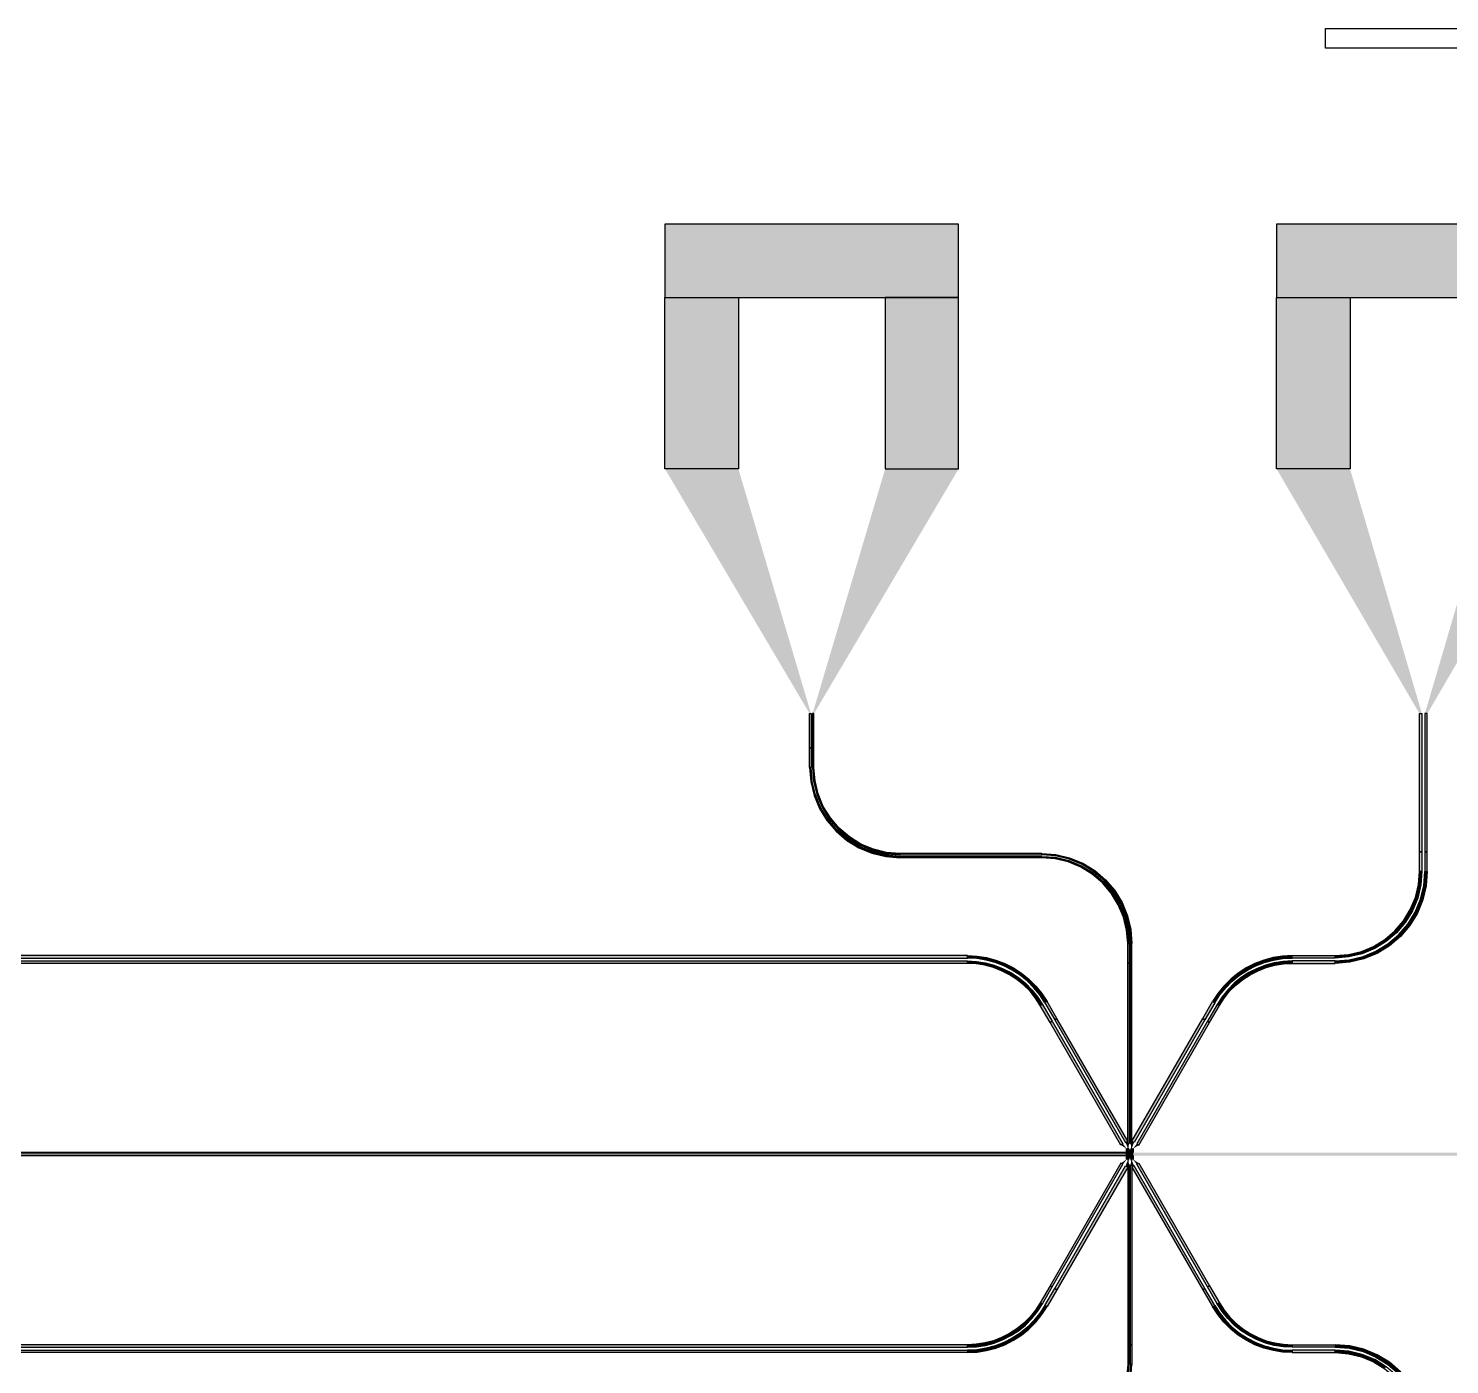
# Model space of a CAD drawing. Extents: x -200 to 7200, y -200 to 2100.
# Drawn here: x 2074 to 3527, y 735 to 2100 of the extents above; entities that cross this region are included whole.
import ezdxf

# ---------------------------------------------------------------- set-up
doc = ezdxf.new("R2010")
doc.units = 0
doc.layers.add('GAP', color=1, linetype='continuous')
doc.layers.add('PIN', color=3, linetype='continuous')

# ---------------------------------------------------------------- blocks, each defined once
blk = doc.blocks.new('YGGDRASILV2R0C2GAP')
for points in [[(686, 948.5), (3196.5, 948.5), (3196.5, 951.5), (686, 951.5), (686, 948.5)], [(3196.5, 948.5), (3196.8, 948.5), (3196.8, 951.5), (3196.5, 951.5), (3196.5, 948.5)], [(3201.5, 950), (3201.4, 951.7), (3200.9, 953.1), (3200.3, 953.9), (3199.7, 953.9), (3199.1, 953.1), (3198.6, 951.7), (3198.5, 950), (3198.6, 948.3), (3199.1, 946.9), (3199.7, 946.1), (3200.3, 946.1), (3200.9, 946.9), (3201.4, 948.3), (3201.5, 950)], [(3199.5, 948.5), (3200.5, 948.5), (3200.5, 951.5), (3199.5, 951.5), (3199.5, 948.5)]]:
    blk.add_lwpolyline(points)
for points in [[(686, 948.5), (3196.5, 948.5), (686, 951.5), (3196.5, 951.5)], [(3196.5, 948.5), (3196.8, 948.5), (3196.5, 951.5), (3196.8, 951.5)], [(3196.8, 950), (3199.5, 950), (3196.8, 951.5), (3199.5, 951.5)], [(3196.8, 950), (3199.5, 950), (3196.8, 948.5), (3199.5, 948.5)], [(3199.5, 948.5), (3200.5, 948.5), (3199.5, 951.5), (3200.5, 951.5)], [(3200.5, 950), (3203.3, 950), (3200.5, 951.5), (3203.3, 951.5)], [(3200.5, 950), (3203.3, 950), (3200.5, 948.5), (3203.3, 948.5)], [(3203.3, 947.9), (3203.5, 947.9), (3203.3, 952.1), (3203.5, 952.1)], [(4126.6, 951.5), (3203.5, 951.5), (4126.6, 948.5), (3203.5, 948.5)]]:
    blk.add_solid(points)
blk = doc.blocks.new('YGGDRASILV2R0C2PIN')
for points in [[(686, 949), (3196.5, 949), (3196.5, 951), (686, 951), (686, 949)], [(3196.5, 949.9), (3196.8, 949.9), (3196.8, 950.1), (3196.5, 950.1), (3196.5, 949.9)], [(3201, 950.4), (3200.9, 951.7), (3200.6, 952.7), (3200.2, 953.3), (3199.8, 953.3), (3199.4, 952.7), (3199.1, 951.7), (3199, 950.4), (3199.5, 950.4), (3199.6, 951), (3199.7, 951.6), (3199.9, 951.9), (3200.1, 951.9), (3200.3, 951.6), (3200.4, 951), (3200.5, 950.4), (3201, 950.4)], [(3201, 949.6), (3200.9, 948.3), (3200.6, 947.3), (3200.2, 946.7), (3199.8, 946.7), (3199.4, 947.3), (3199.1, 948.3), (3199, 949.6), (3199.5, 949.6), (3199.6, 949), (3199.7, 948.4), (3199.9, 948.1), (3200.1, 948.1), (3200.3, 948.4), (3200.4, 949), (3200.5, 949.6), (3201, 949.6)], [(3199.5, 949.9), (3200.5, 949.9), (3200.5, 950.1), (3199.5, 950.1), (3199.5, 949.9)], [(3200.2, 950), (3200.1, 950.6), (3200.1, 951.1), (3200, 951.4), (3200, 951.4), (3199.9, 951.1), (3199.9, 950.6), (3199.8, 950), (3199.9, 949.4), (3199.9, 948.9), (3200, 948.6), (3200, 948.6), (3200.1, 948.9), (3200.1, 949.4), (3200.2, 950)]]:
    blk.add_lwpolyline(points)
for points in [[(686, 949), (3196.5, 949), (686, 951), (3196.5, 951)], [(3196.5, 949.9), (3196.8, 949.9), (3196.5, 950.1), (3196.8, 950.1)], [(3196.8, 950.4), (3199.5, 950.4), (3196.8, 951), (3199.5, 951)], [(3196.8, 950), (3199.5, 950), (3196.8, 950.1), (3199.5, 950.1)], [(3196.8, 950), (3199.5, 950), (3196.8, 949.9), (3199.5, 949.9)], [(3196.8, 949.6), (3199.5, 949.6), (3196.8, 949), (3199.5, 949)], [(3199.5, 949.9), (3200.5, 949.9), (3199.5, 950.1), (3200.5, 950.1)], [(3200.5, 950.4), (3203.3, 950.4), (3200.5, 951), (3203.3, 951)], [(3200.5, 950), (3203.3, 950), (3200.5, 950.1), (3203.3, 950.1)], [(3200.5, 950), (3203.3, 950), (3200.5, 949.9), (3203.3, 949.9)], [(3200.5, 949.6), (3203.3, 949.6), (3200.5, 949), (3203.3, 949)], [(3203.3, 950.4), (3203.5, 950.4), (3203.3, 951), (3203.5, 951)], [(3203.3, 949.6), (3203.5, 949.6), (3203.3, 949), (3203.5, 949)], [(4126.6, 950.2), (3203.5, 950.2), (4126.6, 951), (3203.5, 951)], [(4126.6, 949.7), (3203.5, 949.7), (4126.6, 949), (3203.5, 949)]]:
    blk.add_solid(points)
blk = doc.blocks.new('YGGDRASILV2R0C2')
for points in [[(2725, 1900), (2725, 1825), (3025, 1825), (3025, 1900), (2725, 1900)], [(3350, 1900), (3350, 1825), (3650, 1825), (3650, 1900), (3350, 1900)], [(2800, 1825), (2800, 1650), (2725, 1650), (2725, 1825), (2800, 1825)], [(2950, 1825), (2950, 1650), (3025, 1650), (3025, 1825), (2950, 1825)], [(3425, 1825), (3425, 1650), (3350, 1650), (3350, 1825), (3425, 1825)], [(2874.2, 1400), (2874.2, 1365), (2872.8, 1365), (2872.8, 1400), (2874.2, 1400)], [(2875.8, 1400), (2875.8, 1365), (2877.2, 1365), (2877.2, 1400), (2875.8, 1400)], [(3498.5, 1400), (3498.5, 1258.8), (3496, 1258.8), (3496, 1400), (3498.5, 1400)], [(3501.5, 1400), (3501.5, 1258.8), (3504, 1258.8), (3504, 1400), (3501.5, 1400)], [(2874.2, 1365), (2874.2, 1345), (2872.8, 1345), (2872.8, 1365), (2874.2, 1365)], [(2875.8, 1365), (2875.8, 1345), (2877.2, 1345), (2877.2, 1365), (2875.8, 1365)], [(2872.8, 1345), (2873.9, 1330.6), (2877.3, 1316.5), (2882.8, 1303.1), (2890.4, 1290.8), (2899.8, 1279.8), (2910.8, 1270.4), (2923.1, 1262.8), (2936.5, 1257.3), (2950.6, 1253.9), (2965, 1252.8), (2965, 1254.2), (2950.8, 1255.4), (2937, 1258.7), (2923.8, 1264.1), (2911.7, 1271.6), (2900.8, 1280.8), (2891.6, 1291.7), (2884.1, 1303.8), (2878.7, 1317), (2875.4, 1330.8), (2874.2, 1345), (2872.8, 1345)], [(2875.8, 1345), (2876.8, 1331), (2880.1, 1317.4), (2885.5, 1304.5), (2892.8, 1292.5), (2901.9, 1281.9), (2912.5, 1272.8), (2924.5, 1265.5), (2937.4, 1260.1), (2951, 1256.8), (2965, 1255.8), (2965, 1257.2), (2951.3, 1258.3), (2937.9, 1261.5), (2925.2, 1266.8), (2913.4, 1274), (2903, 1283), (2894, 1293.4), (2886.8, 1305.2), (2881.5, 1317.9), (2878.3, 1331.3), (2877.2, 1345), (2875.8, 1345)], [(2965, 1255.8), (3110, 1255.8), (3110, 1257.2), (2965, 1257.2), (2965, 1255.8)], [(2965, 1254.2), (3110, 1254.2), (3110, 1252.8), (2965, 1252.8), (2965, 1254.2)], [(3110, 1257.2), (3124.4, 1256.1), (3138.5, 1252.7), (3151.9, 1247.2), (3164.2, 1239.6), (3175.2, 1230.2), (3184.6, 1219.2), (3192.2, 1206.9), (3197.7, 1193.5), (3201.1, 1179.4), (3202.2, 1165), (3200.8, 1165), (3199.6, 1179.2), (3196.3, 1193), (3190.9, 1206.2), (3183.4, 1218.3), (3174.2, 1229.2), (3163.3, 1238.4), (3151.2, 1245.9), (3138, 1251.3), (3124.2, 1254.6), (3110, 1255.8), (3110, 1257.2)], [(3110, 1254.2), (3124, 1253.2), (3137.6, 1249.9), (3150.5, 1244.5), (3162.5, 1237.2), (3173.1, 1228.1), (3182.2, 1217.5), (3189.5, 1205.5), (3194.9, 1192.6), (3198.2, 1179), (3199.2, 1165), (3197.8, 1165), (3196.7, 1178.7), (3193.5, 1192.1), (3188.2, 1204.8), (3181, 1216.6), (3172, 1227), (3161.6, 1236), (3149.8, 1243.2), (3137.1, 1248.5), (3123.7, 1251.7), (3110, 1252.8), (3110, 1254.2)], [(3498.5, 1258.8), (3498.5, 1238.8), (3496, 1238.8), (3496, 1258.8), (3498.5, 1258.8)], [(3501.5, 1258.8), (3501.5, 1238.8), (3504, 1238.8), (3504, 1258.8), (3501.5, 1258.8)], [(3504, 1238.8), (3502.8, 1224.1), (3499.4, 1209.7), (3493.8, 1196.1), (3486, 1183.5), (3476.5, 1172.3), (3465.3, 1162.7), (3452.7, 1155), (3439, 1149.4), (3424.7, 1146), (3410, 1144.8), (3410, 1147.3), (3424.3, 1148.4), (3438.3, 1151.8), (3451.5, 1157.3), (3463.8, 1164.8), (3474.7, 1174.1), (3484, 1185), (3491.5, 1197.3), (3497, 1210.5), (3500.4, 1224.5), (3501.5, 1238.8), (3504, 1238.8)], [(3498.5, 1238.8), (3497.4, 1225), (3494.2, 1211.4), (3488.9, 1198.6), (3481.6, 1186.8), (3472.6, 1176.2), (3462, 1167.2), (3450.2, 1159.9), (3437.3, 1154.6), (3423.8, 1151.4), (3410, 1150.3), (3410, 1152.8), (3423.5, 1153.9), (3436.6, 1157), (3449, 1162.2), (3460.5, 1169.2), (3470.8, 1178), (3479.6, 1188.2), (3486.6, 1199.8), (3491.8, 1212.2), (3494.9, 1225.3), (3496, 1238.8), (3498.5, 1238.8)], [(3199.2, 1165), (3199.2, 1145), (3197.8, 1145), (3197.8, 1165), (3199.2, 1165)], [(3200.8, 1165), (3200.8, 1145), (3202.2, 1145), (3202.2, 1165), (3200.8, 1165)], [(1090, 1150.3), (3034, 1150.3), (3034, 1152.8), (1090, 1152.8), (1090, 1150.3)], [(1090, 1147.3), (3034, 1147.3), (3034, 1144.8), (1090, 1144.8), (1090, 1147.3)], [(3034, 1152.8), (3043.9, 1152.3), (3053.6, 1150.7), (3063.1, 1148.2), (3072.3, 1144.7), (3081, 1140.2), (3089.3, 1134.8), (3096.9, 1128.7), (3103.9, 1121.7), (3110.1, 1114), (3115.5, 1105.8), (3113.3, 1104.5), (3108.1, 1112.6), (3102, 1120), (3095.3, 1126.8), (3087.8, 1132.8), (3079.8, 1138), (3071.3, 1142.4), (3062.3, 1145.8), (3053.1, 1148.3), (3043.6, 1149.8), (3034, 1150.3), (3034, 1152.8)], [(3034, 1147.3), (3043.3, 1146.8), (3052.4, 1145.4), (3061.4, 1143), (3070, 1139.6), (3078.3, 1135.4), (3086.1, 1130.4), (3093.3, 1124.6), (3099.8, 1118), (3105.6, 1110.8), (3110.7, 1103), (3108.5, 1101.8), (3103.6, 1109.3), (3098, 1116.3), (3091.6, 1122.7), (3084.6, 1128.4), (3077, 1133.3), (3069, 1137.4), (3060.6, 1140.6), (3051.9, 1142.9), (3043, 1144.3), (3034, 1144.8), (3034, 1147.3)], [(3366, 1152.8), (3356.1, 1152.3), (3346.4, 1150.7), (3336.9, 1148.2), (3327.7, 1144.7), (3319, 1140.2), (3310.7, 1134.8), (3303.1, 1128.7), (3296.1, 1121.7), (3289.9, 1114), (3284.5, 1105.8), (3286.7, 1104.5), (3291.9, 1112.6), (3298, 1120), (3304.7, 1126.8), (3312.2, 1132.8), (3320.2, 1138), (3328.7, 1142.4), (3337.7, 1145.8), (3346.9, 1148.3), (3356.4, 1149.8), (3366, 1150.3), (3366, 1152.8)], [(3366, 1147.3), (3356.7, 1146.8), (3347.6, 1145.4), (3338.6, 1143), (3330, 1139.6), (3321.7, 1135.4), (3313.9, 1130.4), (3306.7, 1124.6), (3300.2, 1118), (3294.4, 1110.8), (3289.3, 1103), (3291.5, 1101.8), (3296.4, 1109.3), (3302, 1116.3), (3308.4, 1122.7), (3315.4, 1128.4), (3323, 1133.3), (3331, 1137.4), (3339.4, 1140.6), (3348.1, 1142.9), (3357, 1144.3), (3366, 1144.8), (3366, 1147.3)], [(3410, 1150.3), (3366, 1150.3), (3366, 1152.8), (3410, 1152.8), (3410, 1150.3)], [(3410, 1147.3), (3366, 1147.3), (3366, 1144.8), (3410, 1144.8), (3410, 1147.3)], [(3199.2, 1145), (3199.2, 960.8), (3197.8, 960.8), (3197.8, 1145), (3199.2, 1145)], [(3200.8, 1145), (3200.8, 960.8), (3202.2, 960.8), (3202.2, 1145), (3200.8, 1145)], [(3113.3, 1104.5), (3123.3, 1087.2), (3125.5, 1088.5), (3115.5, 1105.8), (3113.3, 1104.5)], [(3286.7, 1104.5), (3276.7, 1087.2), (3274.5, 1088.5), (3284.5, 1105.8), (3286.7, 1104.5)], [(3110.7, 1103), (3120.7, 1085.7), (3118.5, 1084.5), (3108.5, 1101.8), (3110.7, 1103)], [(3289.3, 1103), (3279.3, 1085.7), (3281.5, 1084.5), (3291.5, 1101.8), (3289.3, 1103)], [(3120.7, 1085.7), (3193, 960.4), (3190.9, 959.2), (3118.5, 1084.5), (3120.7, 1085.7)], [(3123.3, 1087.2), (3195.6, 961.9), (3197.8, 963.2), (3125.5, 1088.5), (3123.3, 1087.2)], [(3276.7, 1087.2), (3204.4, 961.9), (3202.2, 963.2), (3274.5, 1088.5), (3276.7, 1087.2)], [(3279.3, 1085.7), (3207, 960.4), (3209.1, 959.2), (3281.5, 1084.5), (3279.3, 1085.7)], [(3196.7, 955.6), (3196.7, 955.4), (3196.5, 955.4), (3196.5, 955.5), (3196.7, 955.6)], [(3196.7, 955.4), (3196.7, 951.5), (3196.5, 951.5), (3196.5, 955.4), (3196.7, 955.4)], [(3196.7, 944.6), (3196.7, 948.5), (3196.5, 948.5), (3196.5, 944.6), (3196.7, 944.6)], [(3196.7, 944.4), (3196.7, 944.6), (3196.5, 944.6), (3196.5, 944.5), (3196.7, 944.4)], [(3198.2, 956.5), (3198.5, 955.4), (3198.2, 955.4), (3198, 956.3), (3198.2, 956.5)], [(3198.2, 943.5), (3198.5, 944.6), (3198.2, 944.6), (3198, 943.7), (3198.2, 943.5)], [(3198.5, 955.8), (3198.5, 951.5), (3198.2, 951.5), (3198.2, 955.8), (3198.5, 955.8)], [(3198.2, 955.4), (3198.2, 951.5), (3198.5, 951.5), (3198.5, 955.4), (3198.2, 955.4)], [(3198.5, 944.2), (3198.5, 948.5), (3198.2, 948.5), (3198.2, 944.2), (3198.5, 944.2)], [(3198.2, 944.6), (3198.2, 948.5), (3198.5, 948.5), (3198.5, 944.6), (3198.2, 944.6)], [(3201.8, 956.5), (3201.5, 955.4), (3201.8, 955.4), (3202, 956.3), (3201.8, 956.5)], [(3201.5, 955.8), (3201.5, 951.5), (3201.8, 951.5), (3201.8, 955.8), (3201.5, 955.8)], [(3201.8, 955.4), (3201.8, 951.5), (3201.5, 951.5), (3201.5, 955.4), (3201.8, 955.4)], [(3201.5, 944.2), (3201.5, 948.5), (3201.8, 948.5), (3201.8, 944.2), (3201.5, 944.2)], [(3201.8, 944.6), (3201.8, 948.5), (3201.5, 948.5), (3201.5, 944.6), (3201.8, 944.6)], [(3201.8, 943.5), (3201.5, 944.6), (3201.8, 944.6), (3202, 943.7), (3201.8, 943.5)], [(3203.3, 955.6), (3203.3, 955.4), (3203.5, 955.4), (3203.5, 955.5), (3203.3, 955.6)], [(3203.3, 955.4), (3203.3, 951.5), (3203.5, 951.5), (3203.5, 955.4), (3203.3, 955.4)], [(3203.3, 944.6), (3203.3, 948.5), (3203.5, 948.5), (3203.5, 944.6), (3203.3, 944.6)], [(3203.3, 944.4), (3203.3, 944.6), (3203.5, 944.6), (3203.5, 944.5), (3203.3, 944.4)], [(3120.7, 814.3), (3193, 939.6), (3190.9, 940.8), (3118.5, 815.5), (3120.7, 814.3)], [(3123.3, 812.8), (3195.6, 938.1), (3197.8, 936.8), (3125.5, 811.5), (3123.3, 812.8)], [(3199.2, 755), (3199.2, 939.2), (3197.8, 939.2), (3197.8, 755), (3199.2, 755)], [(3200.8, 755), (3200.8, 939.2), (3202.2, 939.2), (3202.2, 755), (3200.8, 755)], [(3276.7, 812.8), (3204.4, 938.1), (3202.2, 936.8), (3274.5, 811.5), (3276.7, 812.8)], [(3279.3, 814.3), (3207, 939.6), (3209.1, 940.8), (3281.5, 815.5), (3279.3, 814.3)], [(3110.7, 797), (3120.7, 814.3), (3118.5, 815.5), (3108.5, 798.2), (3110.7, 797)], [(3289.3, 797), (3279.3, 814.3), (3281.5, 815.5), (3291.5, 798.2), (3289.3, 797)], [(3113.3, 795.5), (3123.3, 812.8), (3125.5, 811.5), (3115.5, 794.2), (3113.3, 795.5)], [(3286.7, 795.5), (3276.7, 812.8), (3274.5, 811.5), (3284.5, 794.2), (3286.7, 795.5)], [(3034, 752.7), (3043.3, 753.2), (3052.4, 754.6), (3061.4, 757), (3070, 760.4), (3078.3, 764.6), (3086.1, 769.6), (3093.3, 775.4), (3099.8, 782), (3105.6, 789.2), (3110.7, 797), (3108.5, 798.2), (3103.6, 790.7), (3098, 783.7), (3091.6, 777.3), (3084.6, 771.6), (3077, 766.7), (3069, 762.6), (3060.6, 759.4), (3051.9, 757.1), (3043, 755.7), (3034, 755.2), (3034, 752.7)], [(3034, 747.2), (3043.9, 747.7), (3053.6, 749.3), (3063.1, 751.8), (3072.3, 755.3), (3081, 759.8), (3089.3, 765.2), (3096.9, 771.3), (3103.9, 778.3), (3110.1, 786), (3115.5, 794.2), (3113.3, 795.5), (3108.1, 787.4), (3102, 780), (3095.3, 773.2), (3087.8, 767.2), (3079.8, 762), (3071.3, 757.6), (3062.3, 754.2), (3053.1, 751.7), (3043.6, 750.2), (3034, 749.7), (3034, 747.2)], [(3366, 747.2), (3356.1, 747.7), (3346.4, 749.3), (3336.9, 751.8), (3327.7, 755.3), (3319, 759.8), (3310.7, 765.2), (3303.1, 771.3), (3296.1, 778.3), (3289.9, 786), (3284.5, 794.2), (3286.7, 795.5), (3291.9, 787.4), (3298, 780), (3304.7, 773.2), (3312.2, 767.2), (3320.2, 762), (3328.7, 757.6), (3337.7, 754.2), (3346.9, 751.7), (3356.4, 750.2), (3366, 749.7), (3366, 747.2)], [(3366, 752.7), (3356.7, 753.2), (3347.6, 754.6), (3338.6, 757), (3330, 760.4), (3321.7, 764.6), (3313.9, 769.6), (3306.7, 775.4), (3300.2, 782), (3294.4, 789.2), (3289.3, 797), (3291.5, 798.2), (3296.4, 790.7), (3302, 783.7), (3308.4, 777.3), (3315.4, 771.6), (3323, 766.7), (3331, 762.6), (3339.4, 759.4), (3348.1, 757.1), (3357, 755.7), (3366, 755.2), (3366, 752.7)], [(1090, 752.7), (3034, 752.7), (3034, 755.2), (1090, 755.2), (1090, 752.7)], [(3410, 752.7), (3366, 752.7), (3366, 755.2), (3410, 755.2), (3410, 752.7)], [(3504, 661.2), (3502.8, 675.9), (3499.4, 690.3), (3493.8, 703.9), (3486, 716.5), (3476.5, 727.7), (3465.3, 737.3), (3452.7, 745), (3439, 750.6), (3424.7, 754), (3410, 755.2), (3410, 752.7), (3424.3, 751.6), (3438.3, 748.2), (3451.5, 742.7), (3463.8, 735.2), (3474.7, 725.9), (3484, 715), (3491.5, 702.7), (3497, 689.5), (3500.4, 675.5), (3501.5, 661.2), (3504, 661.2)], [(1090, 749.7), (3034, 749.7), (3034, 747.2), (1090, 747.2), (1090, 749.7)], [(3199.2, 735), (3199.2, 755), (3197.8, 755), (3197.8, 735), (3199.2, 735)], [(3200.8, 735), (3200.8, 755), (3202.2, 755), (3202.2, 735), (3200.8, 735)], [(3410, 749.7), (3366, 749.7), (3366, 747.2), (3410, 747.2), (3410, 749.7)], [(3498.5, 661.2), (3497.4, 675), (3494.2, 688.6), (3488.9, 701.4), (3481.6, 713.2), (3472.6, 723.8), (3462, 732.8), (3450.2, 740.1), (3437.3, 745.4), (3423.8, 748.6), (3410, 749.7), (3410, 747.2), (3423.5, 746.1), (3436.6, 743), (3449, 737.8), (3460.5, 730.8), (3470.8, 722), (3479.6, 711.8), (3486.6, 700.2), (3491.8, 687.8), (3494.9, 674.7), (3496, 661.2), (3498.5, 661.2)], [(3110, 642.8), (3124.4, 643.9), (3138.5, 647.3), (3151.9, 652.8), (3164.2, 660.4), (3175.2, 669.8), (3184.6, 680.8), (3192.2, 693.1), (3197.7, 706.5), (3201.1, 720.6), (3202.2, 735), (3200.8, 735), (3199.6, 720.8), (3196.3, 707), (3190.9, 693.8), (3183.4, 681.7), (3174.2, 670.8), (3163.3, 661.6), (3151.2, 654.1), (3138, 648.7), (3124.2, 645.4), (3110, 644.2), (3110, 642.8)], [(3110, 645.8), (3124, 646.8), (3137.6, 650.1), (3150.5, 655.5), (3162.5, 662.8), (3173.1, 671.9), (3182.2, 682.5), (3189.5, 694.5), (3194.9, 707.4), (3198.2, 721), (3199.2, 735), (3197.8, 735), (3196.7, 721.3), (3193.5, 707.9), (3188.2, 695.2), (3181, 683.4), (3172, 673), (3161.6, 664), (3149.8, 656.8), (3137.1, 651.5), (3123.7, 648.3), (3110, 647.2), (3110, 645.8)]]:
    blk.add_lwpolyline(points)
for points in [[(2725, 1900), (2725, 1825), (3025, 1900), (3025, 1825)], [(3350, 1900), (3350, 1825), (3650, 1900), (3650, 1825)], [(2800, 1825), (2800, 1650), (2725, 1825), (2725, 1650)], [(2950, 1825), (2950, 1650), (3025, 1825), (3025, 1650)], [(3425, 1825), (3425, 1650), (3350, 1825), (3350, 1650)], [(2800, 1650), (2874.2, 1400), (2725, 1650), (2872.8, 1400)], [(2950, 1650), (2875.8, 1400), (3025, 1650), (2877.2, 1400)], [(3425, 1650), (3498.5, 1400), (3350, 1650), (3496, 1400)], [(3575, 1650), (3501.5, 1400), (3650, 1650), (3504, 1400)], [(2874.2, 1400), (2874.2, 1365), (2872.8, 1400), (2872.8, 1365)], [(2875.8, 1400), (2875.8, 1365), (2877.2, 1400), (2877.2, 1365)], [(3498.5, 1400), (3498.5, 1258.8), (3496, 1400), (3496, 1258.8)], [(3501.5, 1400), (3501.5, 1258.8), (3504, 1400), (3504, 1258.8)], [(2874.2, 1365), (2874.2, 1345), (2872.8, 1365), (2872.8, 1345)], [(2875.8, 1365), (2875.8, 1345), (2877.2, 1365), (2877.2, 1345)], [(2874.2, 1345), (2872.8, 1345), (2875.4, 1330.8), (2873.9, 1330.6)], [(2877.2, 1345), (2875.8, 1345), (2878.3, 1331.3), (2876.8, 1331)], [(2875.4, 1330.8), (2873.9, 1330.6), (2878.7, 1317), (2877.3, 1316.5)], [(2878.3, 1331.3), (2876.8, 1331), (2881.5, 1317.9), (2880.1, 1317.4)], [(2878.7, 1317), (2877.3, 1316.5), (2884.1, 1303.8), (2882.8, 1303.1)], [(2881.5, 1317.9), (2880.1, 1317.4), (2886.8, 1305.2), (2885.5, 1304.5)], [(2884.1, 1303.8), (2882.8, 1303.1), (2891.6, 1291.7), (2890.4, 1290.8)], [(2886.8, 1305.2), (2885.5, 1304.5), (2894, 1293.4), (2892.8, 1292.5)], [(2894, 1293.4), (2892.8, 1292.5), (2903, 1283), (2901.9, 1281.9)], [(2891.6, 1291.7), (2890.4, 1290.8), (2900.8, 1280.8), (2899.8, 1279.8)], [(2900.8, 1280.8), (2899.8, 1279.8), (2911.7, 1271.6), (2910.8, 1270.4)], [(2903, 1283), (2901.9, 1281.9), (2913.4, 1274), (2912.5, 1272.8)], [(2911.7, 1271.6), (2910.8, 1270.4), (2923.8, 1264.1), (2923.1, 1262.8)], [(2913.4, 1274), (2912.5, 1272.8), (2925.2, 1266.8), (2924.5, 1265.5)], [(2923.8, 1264.1), (2923.1, 1262.8), (2937, 1258.7), (2936.5, 1257.3)], [(2925.2, 1266.8), (2924.5, 1265.5), (2937.9, 1261.5), (2937.4, 1260.1)], [(2937, 1258.7), (2936.5, 1257.3), (2950.8, 1255.4), (2950.6, 1253.9)], [(2937.9, 1261.5), (2937.4, 1260.1), (2951.3, 1258.3), (2951, 1256.8)], [(2950.8, 1255.4), (2950.6, 1253.9), (2965, 1254.2), (2965, 1252.8)], [(2951.3, 1258.3), (2951, 1256.8), (2965, 1257.2), (2965, 1255.8)], [(2965, 1255.8), (3110, 1255.8), (2965, 1257.2), (3110, 1257.2)], [(2965, 1254.2), (3110, 1254.2), (2965, 1252.8), (3110, 1252.8)], [(3110, 1255.8), (3110, 1257.2), (3124.2, 1254.6), (3124.4, 1256.1)], [(3110, 1252.8), (3110, 1254.2), (3123.7, 1251.7), (3124, 1253.2)], [(3123.7, 1251.7), (3124, 1253.2), (3137.1, 1248.5), (3137.6, 1249.9)], [(3124.2, 1254.6), (3124.4, 1256.1), (3138, 1251.3), (3138.5, 1252.7)], [(3137.1, 1248.5), (3137.6, 1249.9), (3149.8, 1243.2), (3150.5, 1244.5)], [(3138, 1251.3), (3138.5, 1252.7), (3151.2, 1245.9), (3151.9, 1247.2)], [(3498.5, 1258.8), (3498.5, 1238.8), (3496, 1258.8), (3496, 1238.8)], [(3501.5, 1258.8), (3501.5, 1238.8), (3504, 1258.8), (3504, 1238.8)], [(3149.8, 1243.2), (3150.5, 1244.5), (3161.6, 1236), (3162.5, 1237.2)], [(3151.2, 1245.9), (3151.9, 1247.2), (3163.3, 1238.4), (3164.2, 1239.6)], [(3161.6, 1236), (3162.5, 1237.2), (3172, 1227), (3173.1, 1228.1)], [(3163.3, 1238.4), (3164.2, 1239.6), (3174.2, 1229.2), (3175.2, 1230.2)], [(3496, 1238.8), (3498.5, 1238.8), (3494.9, 1225.3), (3497.4, 1225)], [(3501.5, 1238.8), (3504, 1238.8), (3500.4, 1224.5), (3502.8, 1224.1)], [(3172, 1227), (3173.1, 1228.1), (3181, 1216.6), (3182.2, 1217.5)], [(3174.2, 1229.2), (3175.2, 1230.2), (3183.4, 1218.3), (3184.6, 1219.2)], [(3494.9, 1225.3), (3497.4, 1225), (3491.8, 1212.2), (3494.2, 1211.4)], [(3500.4, 1224.5), (3502.8, 1224.1), (3497, 1210.5), (3499.4, 1209.7)], [(3181, 1216.6), (3182.2, 1217.5), (3188.2, 1204.8), (3189.5, 1205.5)], [(3183.4, 1218.3), (3184.6, 1219.2), (3190.9, 1206.2), (3192.2, 1206.9)], [(3188.2, 1204.8), (3189.5, 1205.5), (3193.5, 1192.1), (3194.9, 1192.6)], [(3190.9, 1206.2), (3192.2, 1206.9), (3196.3, 1193), (3197.7, 1193.5)], [(3491.8, 1212.2), (3494.2, 1211.4), (3486.6, 1199.8), (3488.9, 1198.6)], [(3497, 1210.5), (3499.4, 1209.7), (3491.5, 1197.3), (3493.8, 1196.1)], [(3193.5, 1192.1), (3194.9, 1192.6), (3196.7, 1178.7), (3198.2, 1179)], [(3196.3, 1193), (3197.7, 1193.5), (3199.6, 1179.2), (3201.1, 1179.4)], [(3486.6, 1199.8), (3488.9, 1198.6), (3479.6, 1188.2), (3481.6, 1186.8)], [(3491.5, 1197.3), (3493.8, 1196.1), (3484, 1185), (3486, 1183.5)], [(3196.7, 1178.7), (3198.2, 1179), (3197.8, 1165), (3199.2, 1165)], [(3199.6, 1179.2), (3201.1, 1179.4), (3200.8, 1165), (3202.2, 1165)], [(3470.8, 1178), (3472.6, 1176.2), (3460.5, 1169.2), (3462, 1167.2)], [(3479.6, 1188.2), (3481.6, 1186.8), (3470.8, 1178), (3472.6, 1176.2)], [(3484, 1185), (3486, 1183.5), (3474.7, 1174.1), (3476.5, 1172.3)], [(3199.2, 1165), (3199.2, 1145), (3197.8, 1165), (3197.8, 1145)], [(3200.8, 1165), (3200.8, 1145), (3202.2, 1165), (3202.2, 1145)], [(3449, 1162.2), (3450.2, 1159.9), (3436.6, 1157), (3437.3, 1154.6)], [(3460.5, 1169.2), (3462, 1167.2), (3449, 1162.2), (3450.2, 1159.9)], [(3463.8, 1164.8), (3465.3, 1162.7), (3451.5, 1157.3), (3452.7, 1155)], [(3474.7, 1174.1), (3476.5, 1172.3), (3463.8, 1164.8), (3465.3, 1162.7)], [(1090, 1150.3), (3034, 1150.3), (1090, 1152.8), (3034, 1152.8)], [(1090, 1147.3), (3034, 1147.3), (1090, 1144.8), (3034, 1144.8)], [(3034, 1150.3), (3034, 1152.8), (3043.6, 1149.8), (3043.9, 1152.3)], [(3034, 1144.8), (3034, 1147.3), (3043, 1144.3), (3043.3, 1146.8)], [(3043.6, 1149.8), (3043.9, 1152.3), (3053.1, 1148.3), (3053.6, 1150.7)], [(3053.1, 1148.3), (3053.6, 1150.7), (3062.3, 1145.8), (3063.1, 1148.2)], [(3062.3, 1145.8), (3063.1, 1148.2), (3071.3, 1142.4), (3072.3, 1144.7)], [(3337.7, 1145.8), (3336.9, 1148.2), (3328.7, 1142.4), (3327.7, 1144.7)], [(3346.9, 1148.3), (3346.4, 1150.7), (3337.7, 1145.8), (3336.9, 1148.2)], [(3356.4, 1149.8), (3356.1, 1152.3), (3346.9, 1148.3), (3346.4, 1150.7)], [(3366, 1150.3), (3366, 1152.8), (3356.4, 1149.8), (3356.1, 1152.3)], [(3366, 1144.8), (3366, 1147.3), (3357, 1144.3), (3356.7, 1146.8)], [(3410, 1150.3), (3366, 1150.3), (3410, 1152.8), (3366, 1152.8)], [(3410, 1147.3), (3366, 1147.3), (3410, 1144.8), (3366, 1144.8)], [(3423.5, 1153.9), (3423.8, 1151.4), (3410, 1152.8), (3410, 1150.3)], [(3424.3, 1148.4), (3424.7, 1146), (3410, 1147.3), (3410, 1144.8)], [(3436.6, 1157), (3437.3, 1154.6), (3423.5, 1153.9), (3423.8, 1151.4)], [(3438.3, 1151.8), (3439, 1149.4), (3424.3, 1148.4), (3424.7, 1146)], [(3451.5, 1157.3), (3452.7, 1155), (3438.3, 1151.8), (3439, 1149.4)], [(3043, 1144.3), (3043.3, 1146.8), (3051.9, 1142.9), (3052.4, 1145.4)], [(3051.9, 1142.9), (3052.4, 1145.4), (3060.6, 1140.6), (3061.4, 1143)], [(3060.6, 1140.6), (3061.4, 1143), (3069, 1137.4), (3070, 1139.6)], [(3069, 1137.4), (3070, 1139.6), (3077, 1133.3), (3078.3, 1135.4)], [(3071.3, 1142.4), (3072.3, 1144.7), (3079.8, 1138), (3081, 1140.2)], [(3077, 1133.3), (3078.3, 1135.4), (3084.6, 1128.4), (3086.1, 1130.4)], [(3079.8, 1138), (3081, 1140.2), (3087.8, 1132.8), (3089.3, 1134.8)], [(3087.8, 1132.8), (3089.3, 1134.8), (3095.3, 1126.8), (3096.9, 1128.7)], [(3199.2, 1145), (3199.2, 960.8), (3197.8, 1145), (3197.8, 960.8)], [(3200.8, 1145), (3200.8, 960.8), (3202.2, 1145), (3202.2, 960.8)], [(3312.2, 1132.8), (3310.7, 1134.8), (3304.7, 1126.8), (3303.1, 1128.7)], [(3320.2, 1138), (3319, 1140.2), (3312.2, 1132.8), (3310.7, 1134.8)], [(3323, 1133.3), (3321.7, 1135.4), (3315.4, 1128.4), (3313.9, 1130.4)], [(3328.7, 1142.4), (3327.7, 1144.7), (3320.2, 1138), (3319, 1140.2)], [(3331, 1137.4), (3330, 1139.6), (3323, 1133.3), (3321.7, 1135.4)], [(3339.4, 1140.6), (3338.6, 1143), (3331, 1137.4), (3330, 1139.6)], [(3348.1, 1142.9), (3347.6, 1145.4), (3339.4, 1140.6), (3338.6, 1143)], [(3357, 1144.3), (3356.7, 1146.8), (3348.1, 1142.9), (3347.6, 1145.4)], [(3084.6, 1128.4), (3086.1, 1130.4), (3091.6, 1122.7), (3093.3, 1124.6)], [(3091.6, 1122.7), (3093.3, 1124.6), (3098, 1116.3), (3099.8, 1118)], [(3095.3, 1126.8), (3096.9, 1128.7), (3102, 1120), (3103.9, 1121.7)], [(3102, 1120), (3103.9, 1121.7), (3108.1, 1112.6), (3110.1, 1114)], [(3298, 1120), (3296.1, 1121.7), (3291.9, 1112.6), (3289.9, 1114)], [(3304.7, 1126.8), (3303.1, 1128.7), (3298, 1120), (3296.1, 1121.7)], [(3308.4, 1122.7), (3306.7, 1124.6), (3302, 1116.3), (3300.2, 1118)], [(3315.4, 1128.4), (3313.9, 1130.4), (3308.4, 1122.7), (3306.7, 1124.6)], [(3098, 1116.3), (3099.8, 1118), (3103.6, 1109.3), (3105.6, 1110.8)], [(3103.6, 1109.3), (3105.6, 1110.8), (3108.5, 1101.8), (3110.7, 1103)], [(3108.1, 1112.6), (3110.1, 1114), (3113.3, 1104.5), (3115.5, 1105.8)], [(3113.3, 1104.5), (3123.3, 1087.2), (3115.5, 1105.8), (3125.5, 1088.5)], [(3286.7, 1104.5), (3276.7, 1087.2), (3284.5, 1105.8), (3274.5, 1088.5)], [(3291.9, 1112.6), (3289.9, 1114), (3286.7, 1104.5), (3284.5, 1105.8)], [(3296.4, 1109.3), (3294.4, 1110.8), (3291.5, 1101.8), (3289.3, 1103)], [(3302, 1116.3), (3300.2, 1118), (3296.4, 1109.3), (3294.4, 1110.8)], [(3110.7, 1103), (3120.7, 1085.7), (3108.5, 1101.8), (3118.5, 1084.5)], [(3289.3, 1103), (3279.3, 1085.7), (3291.5, 1101.8), (3281.5, 1084.5)], [(3120.7, 1085.7), (3193, 960.4), (3118.5, 1084.5), (3190.9, 959.2)], [(3123.3, 1087.2), (3195.6, 961.9), (3125.5, 1088.5), (3197.8, 963.2)], [(3276.7, 1087.2), (3204.4, 961.9), (3274.5, 1088.5), (3202.2, 963.2)], [(3279.3, 1085.7), (3207, 960.4), (3281.5, 1084.5), (3209.1, 959.2)], [(3193, 960.4), (3196.7, 955.6), (3190.9, 959.2), (3196.5, 955.5)], [(3195.6, 961.9), (3198, 956.3), (3197.8, 963.2), (3198.2, 956.5)], [(3199.2, 960.8), (3198.5, 955.8), (3197.8, 960.8), (3198.2, 955.8)], [(3200.8, 960.8), (3201.5, 955.8), (3202.2, 960.8), (3201.8, 955.8)], [(3204.4, 961.9), (3202, 956.3), (3202.2, 963.2), (3201.8, 956.5)], [(3207, 960.4), (3203.3, 955.6), (3209.1, 959.2), (3203.5, 955.5)], [(3193, 939.6), (3196.7, 944.4), (3190.9, 940.8), (3196.5, 944.5)], [(3196.5, 955.5), (3196.7, 955.6), (3196.5, 955.4), (3196.7, 955.4)], [(3196.7, 955.4), (3196.7, 951.5), (3196.5, 955.4), (3196.5, 951.5)], [(3196.7, 944.6), (3196.7, 948.5), (3196.5, 944.6), (3196.5, 948.5)], [(3196.5, 944.5), (3196.7, 944.4), (3196.5, 944.6), (3196.7, 944.6)], [(3199.2, 939.2), (3198.5, 944.2), (3197.8, 939.2), (3198.2, 944.2)], [(3198, 956.3), (3198.2, 956.5), (3198.2, 955.4), (3198.5, 955.4)], [(3198, 943.7), (3198.2, 943.5), (3198.2, 944.6), (3198.5, 944.6)], [(3198.5, 955.8), (3198.5, 951.5), (3198.2, 955.8), (3198.2, 951.5)], [(3198.2, 955.4), (3198.2, 951.5), (3198.5, 955.4), (3198.5, 951.5)], [(3198.5, 944.2), (3198.5, 948.5), (3198.2, 944.2), (3198.2, 948.5)], [(3198.2, 944.6), (3198.2, 948.5), (3198.5, 944.6), (3198.5, 948.5)], [(3200.8, 939.2), (3201.5, 944.2), (3202.2, 939.2), (3201.8, 944.2)], [(3202, 956.3), (3201.8, 956.5), (3201.8, 955.4), (3201.5, 955.4)], [(3201.5, 955.8), (3201.5, 951.5), (3201.8, 955.8), (3201.8, 951.5)], [(3201.8, 955.4), (3201.8, 951.5), (3201.5, 955.4), (3201.5, 951.5)], [(3201.5, 944.2), (3201.5, 948.5), (3201.8, 944.2), (3201.8, 948.5)], [(3201.8, 944.6), (3201.8, 948.5), (3201.5, 944.6), (3201.5, 948.5)], [(3202, 943.7), (3201.8, 943.5), (3201.8, 944.6), (3201.5, 944.6)], [(3203.5, 955.5), (3203.3, 955.6), (3203.5, 955.4), (3203.3, 955.4)], [(3203.3, 955.4), (3203.3, 951.5), (3203.5, 955.4), (3203.5, 951.5)], [(3203.3, 944.6), (3203.3, 948.5), (3203.5, 944.6), (3203.5, 948.5)], [(3203.5, 944.5), (3203.3, 944.4), (3203.5, 944.6), (3203.3, 944.6)], [(3207, 939.6), (3203.3, 944.4), (3209.1, 940.8), (3203.5, 944.5)], [(3120.7, 814.3), (3193, 939.6), (3118.5, 815.5), (3190.9, 940.8)], [(3123.3, 812.8), (3195.6, 938.1), (3125.5, 811.5), (3197.8, 936.8)], [(3195.6, 938.1), (3198, 943.7), (3197.8, 936.8), (3198.2, 943.5)], [(3199.2, 755), (3199.2, 939.2), (3197.8, 755), (3197.8, 939.2)], [(3200.8, 755), (3200.8, 939.2), (3202.2, 755), (3202.2, 939.2)], [(3204.4, 938.1), (3202, 943.7), (3202.2, 936.8), (3201.8, 943.5)], [(3276.7, 812.8), (3204.4, 938.1), (3274.5, 811.5), (3202.2, 936.8)], [(3279.3, 814.3), (3207, 939.6), (3281.5, 815.5), (3209.1, 940.8)], [(3110.7, 797), (3120.7, 814.3), (3108.5, 798.2), (3118.5, 815.5)], [(3289.3, 797), (3279.3, 814.3), (3291.5, 798.2), (3281.5, 815.5)], [(3113.3, 795.5), (3123.3, 812.8), (3115.5, 794.2), (3125.5, 811.5)], [(3286.7, 795.5), (3276.7, 812.8), (3284.5, 794.2), (3274.5, 811.5)], [(3098, 783.7), (3099.8, 782), (3103.6, 790.7), (3105.6, 789.2)], [(3102, 780), (3103.9, 778.3), (3108.1, 787.4), (3110.1, 786)], [(3103.6, 790.7), (3105.6, 789.2), (3108.5, 798.2), (3110.7, 797)], [(3108.1, 787.4), (3110.1, 786), (3113.3, 795.5), (3115.5, 794.2)], [(3291.9, 787.4), (3289.9, 786), (3286.7, 795.5), (3284.5, 794.2)], [(3296.4, 790.7), (3294.4, 789.2), (3291.5, 798.2), (3289.3, 797)], [(3298, 780), (3296.1, 778.3), (3291.9, 787.4), (3289.9, 786)], [(3302, 783.7), (3300.2, 782), (3296.4, 790.7), (3294.4, 789.2)], [(3077, 766.7), (3078.3, 764.6), (3084.6, 771.6), (3086.1, 769.6)], [(3084.6, 771.6), (3086.1, 769.6), (3091.6, 777.3), (3093.3, 775.4)], [(3087.8, 767.2), (3089.3, 765.2), (3095.3, 773.2), (3096.9, 771.3)], [(3091.6, 777.3), (3093.3, 775.4), (3098, 783.7), (3099.8, 782)], [(3095.3, 773.2), (3096.9, 771.3), (3102, 780), (3103.9, 778.3)], [(3304.7, 773.2), (3303.1, 771.3), (3298, 780), (3296.1, 778.3)], [(3308.4, 777.3), (3306.7, 775.4), (3302, 783.7), (3300.2, 782)], [(3312.2, 767.2), (3310.7, 765.2), (3304.7, 773.2), (3303.1, 771.3)], [(3315.4, 771.6), (3313.9, 769.6), (3308.4, 777.3), (3306.7, 775.4)], [(3323, 766.7), (3321.7, 764.6), (3315.4, 771.6), (3313.9, 769.6)], [(1090, 752.7), (3034, 752.7), (1090, 755.2), (3034, 755.2)], [(3034, 755.2), (3034, 752.7), (3043, 755.7), (3043.3, 753.2)], [(3043, 755.7), (3043.3, 753.2), (3051.9, 757.1), (3052.4, 754.6)], [(3051.9, 757.1), (3052.4, 754.6), (3060.6, 759.4), (3061.4, 757)], [(3060.6, 759.4), (3061.4, 757), (3069, 762.6), (3070, 760.4)], [(3062.3, 754.2), (3063.1, 751.8), (3071.3, 757.6), (3072.3, 755.3)], [(3069, 762.6), (3070, 760.4), (3077, 766.7), (3078.3, 764.6)], [(3071.3, 757.6), (3072.3, 755.3), (3079.8, 762), (3081, 759.8)], [(3079.8, 762), (3081, 759.8), (3087.8, 767.2), (3089.3, 765.2)], [(3320.2, 762), (3319, 759.8), (3312.2, 767.2), (3310.7, 765.2)], [(3328.7, 757.6), (3327.7, 755.3), (3320.2, 762), (3319, 759.8)], [(3331, 762.6), (3330, 760.4), (3323, 766.7), (3321.7, 764.6)], [(3337.7, 754.2), (3336.9, 751.8), (3328.7, 757.6), (3327.7, 755.3)], [(3339.4, 759.4), (3338.6, 757), (3331, 762.6), (3330, 760.4)], [(3348.1, 757.1), (3347.6, 754.6), (3339.4, 759.4), (3338.6, 757)], [(3357, 755.7), (3356.7, 753.2), (3348.1, 757.1), (3347.6, 754.6)], [(3366, 755.2), (3366, 752.7), (3357, 755.7), (3356.7, 753.2)], [(3410, 752.7), (3366, 752.7), (3410, 755.2), (3366, 755.2)], [(3424.3, 751.6), (3424.7, 754), (3410, 752.7), (3410, 755.2)], [(1090, 749.7), (3034, 749.7), (1090, 747.2), (3034, 747.2)], [(3034, 749.7), (3034, 747.2), (3043.6, 750.2), (3043.9, 747.7)], [(3043.6, 750.2), (3043.9, 747.7), (3053.1, 751.7), (3053.6, 749.3)], [(3053.1, 751.7), (3053.6, 749.3), (3062.3, 754.2), (3063.1, 751.8)], [(3199.2, 735), (3199.2, 755), (3197.8, 735), (3197.8, 755)], [(3200.8, 735), (3200.8, 755), (3202.2, 735), (3202.2, 755)], [(3346.9, 751.7), (3346.4, 749.3), (3337.7, 754.2), (3336.9, 751.8)], [(3356.4, 750.2), (3356.1, 747.7), (3346.9, 751.7), (3346.4, 749.3)], [(3366, 749.7), (3366, 747.2), (3356.4, 750.2), (3356.1, 747.7)], [(3410, 749.7), (3366, 749.7), (3410, 747.2), (3366, 747.2)], [(3423.5, 746.1), (3423.8, 748.6), (3410, 747.2), (3410, 749.7)], [(3436.6, 743), (3437.3, 745.4), (3423.5, 746.1), (3423.8, 748.6)], [(3438.3, 748.2), (3439, 750.6), (3424.3, 751.6), (3424.7, 754)], [(3449, 737.8), (3450.2, 740.1), (3436.6, 743), (3437.3, 745.4)], [(3451.5, 742.7), (3452.7, 745), (3438.3, 748.2), (3439, 750.6)], [(3463.8, 735.2), (3465.3, 737.3), (3451.5, 742.7), (3452.7, 745)], [(3460.5, 730.8), (3462, 732.8), (3449, 737.8), (3450.2, 740.1)], [(3474.7, 725.9), (3476.5, 727.7), (3463.8, 735.2), (3465.3, 737.3)]]:
    blk.add_solid(points)
at = {"layer": 'gap'}
blk.add_lwpolyline([(3400, 2100), (3600, 2100), (3600, 2080), (3400, 2080), (3400, 2100)], dxfattribs=at)

msp = doc.modelspace()

# ---------------------------------------------------------------- block references
msp.add_blockref('YGGDRASILV2R0C2', (0, 0))
at = {"layer": 'gap'}
msp.add_blockref('YGGDRASILV2R0C2GAP', (0, 0), dxfattribs=at)
at = {"layer": 'pin'}
msp.add_blockref('YGGDRASILV2R0C2PIN', (0, 0), dxfattribs=at)

doc.saveas('drawing.dxf')
